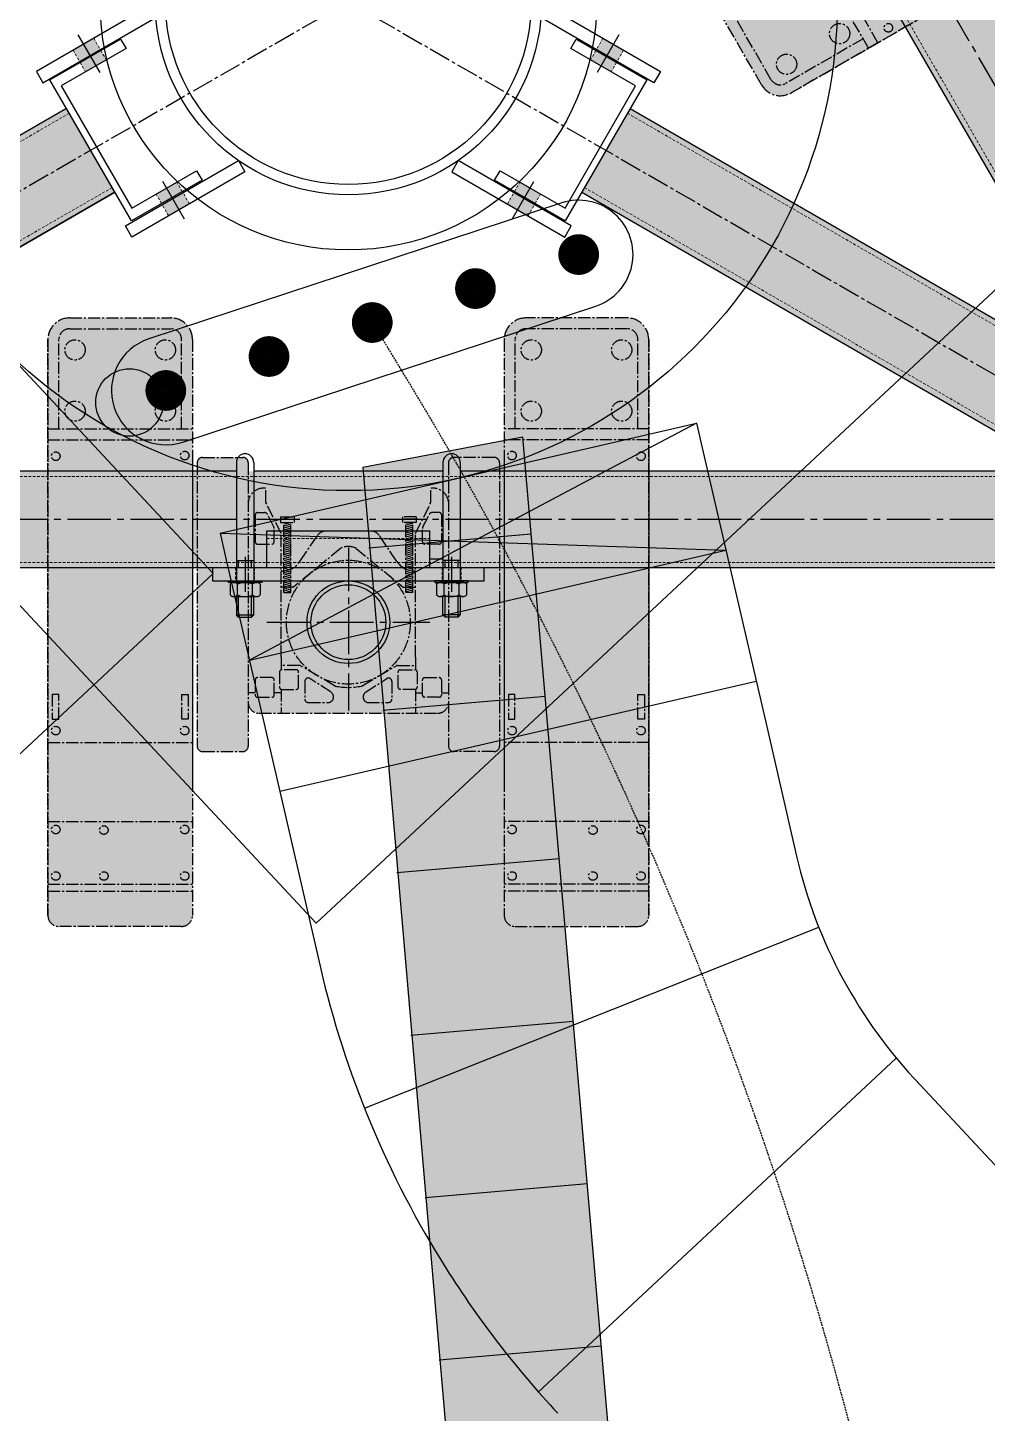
# Model space of a CAD drawing. Extents: x -408 to 1508121, y -29672 to 868845.
# Drawn here: x 1401767 to 1402651, y 373660 to 374936 of the extents above; entities that cross this region are included whole.
import ezdxf

# ---------------------------------------------------------------- set-up
doc = ezdxf.new("R2010")
doc.units = 0
doc.header["$MEASUREMENT"] = 0
for name, pattern in [('CENTER2', [16.875, 11.25, -1.875, 1.875, -1.875]), ('CENTRE', [58, 40, -6, 6, -6]), ('HIDDEN2', [4, 2.5, -1.5]), ('HIDDEN3', [2.3809999999999993, 1.586999999999999, -0.7940000000000002])]:
    doc.linetypes.add(name, pattern=pattern)
doc.layers.get('0').update_dxf_attribs({"lineweight": 25})
for name, color, linetype in [('Cable Ladder Exist', 7, 'Continuous'), ('Cable Ladder New', 2, 'Continuous'), ('Conc Exist', 7, 'Continuous'), ('EARTH', 6, 'Continuous'), ('Earth Bar', 2, 'Continuous'), ('ELEC', 1, 'CENTER2'), ('Hatch', 8, 'Continuous'), ('Poles Exist', 7, 'Continuous'), ('STEEL', 2, 'Continuous'), ('Steelwork centreline', 1, 'CENTRE'), ('Steelwork Exist', 7, 'Continuous'), ('Steelwork Hidden', 1, 'Continuous'), ('Steelwork New', 2, 'Continuous')]:
    doc.layers.add(name, color=color, linetype=linetype)
pattern_1 = [(255, (-12479.50001493878, -2438.904908980039), (1.690370196005869, -0.4529333289294116), [])]

# ---------------------------------------------------------------- blocks, each defined once
blk = doc.blocks.new('150W')
at = {"true_color": 0xffffff}
h = blk.add_hatch(color=7, dxfattribs=at)
h.dxf.hatch_style = 1
edge = h.paths.add_edge_path()
edge.add_line((541.7172776991501, 3455.199778345996), (394.3687897594646, 3427.120905472259))
edge.add_line((394.3687897594646, 3427.120905472259), (610.9081939416938, 918.4181370793376))
edge.add_arc((389.8854620316996, 876.2998277688748), 225.0000000002865, -47.001046445815575, 10.788986019323715, ccw=False)
edge.add_line((543.3320876078213, 711.7424423392513), (-1566.170489431591, -1255.328505255049))
edge.add_arc((-1310.426113471621, -1529.590814304014), 375.0000000000326, 132.9989535542008, 222.9989535541883)
edge.add_line((-1584.688422520645, -1785.335190263926), (-1042.608084508683, -2366.666469340096))
edge.add_line((-1042.608084508683, -2366.666469340096), (-932.9031608891672, -2264.368718956248))
edge.add_line((-932.9031608891672, -2264.368718956248), (-1474.983498901129, -1683.037439880136))
edge.add_arc((-1310.426113471854, -1529.59081430413), 224.9999999999589, 132.9989535541916, 222.9989535542234, ccw=False)
edge.add_line((-1463.872739047743, -1365.033428874798), (645.6298379919026, 602.0375187199097))
edge.add_arc((389.8854620321654, 876.2998277687584), 374.9999999997888, 312.9989535541869, 370.7889860194042)
edge.add_line((758.2566818813792, 946.4970099532512), (541.7172776991501, 3455.199778345996))
at = {"layer": 'Cable Ladder New'}
blk.add_lwpolyline([(541.7172776991501, 3455.199778345996), (394.3687897594646, 3427.120905472259), (610.9081939416938, 918.4181370793376, -0.2576403840878372), (543.3320876080542, 711.7424423393095), (-1566.170489431359, -1255.328505255049, 0.4142135623731149), (-1584.688422520645, -1785.335190263926), (-1042.608084508683, -2366.666469340096), (-932.9031608891672, -2264.368718956248), (-1474.983498901129, -1683.037439880077, -0.4142135623730394), (-1463.872739047743, -1365.033428874798), (645.6298379916698, 602.0375187197933, 0.2576403840879355), (758.2566818813792, 946.4970099531348)], format="xyb", close=True, dxfattribs=at)
for points in [[(549.4275008353869, 3365.873504467599), (399.9831724858377, 3352.974174093863)], [(562.3268312092404, 3216.429176117934), (412.8825028594583, 3203.529845744081)], [(575.2261615828611, 3066.984847768152), (425.7818332330788, 3054.085517394415)], [(588.1254919567144, 2917.54051941837), (438.6811636069324, 2904.641189044634)], [(601.0248223303352, 2768.096191068704), (451.580493980553, 2755.19686069485)], [(613.9241527041884, 2618.651862718806), (464.4798243544063, 2605.752532345186)]]:
    blk.add_lwpolyline(points, dxfattribs=at)
blk = doc.blocks.new('hf')
at = {"true_color": 0xffffff}
h = blk.add_hatch(color=7, dxfattribs=at)
h.dxf.hatch_style = 1
h.paths.add_polyline_path([(845.939658399685, -423.2206440999196), (691.9603416068347, -334.3206440999085), (56.4500000032665, 766.4155562929216), (56.45000000330447, 944.2155562928057)])
h = blk.add_hatch(color=7, dxfattribs=at)
h.dxf.hatch_style = 1
h.paths.add_polyline_path([(-908.8084794548922, -473.3743813241453), (-864.3584794548951, -550.3640397205745), (-214.8394266167066, -175.3640397206648), (-259.2894266167044, -98.37438132423607)])
h = blk.add_hatch(color=7, dxfattribs=at)
h.dxf.hatch_style = 1
h.paths.add_polyline_path([(864.3584794549043, -550.3640397205603), (908.8084794548996, -473.3743813241298), (259.2894266167188, -98.37438132420714), (214.8394266167245, -175.3640397206379)])
h = blk.add_hatch(color=7, dxfattribs=at)
h.dxf.hatch_style = 1
h.paths.add_polyline_path([(-789.4896583963858, -520.9949121928969), (-635.5103416035148, -432.0949121929224), (635.5103416036188, -432.0949121929216), (789.4896583963729, -520.9949121928969)])
at = {"layer": 'Hatch'}
h = blk.add_hatch(color=256, dxfattribs=at)
h.dxf.hatch_style = 1
h.paths.add_polyline_path([(-247.3516136956023, -55.05127983482089), (-253.3516136956023, -44.65897498941922), (-234.2990548123489, -33.65897498941921), (-228.2990548123489, -44.05127983482088)])
h = blk.add_hatch(color=256, dxfattribs=at)
h.dxf.hatch_style = 1
h.paths.add_polyline_path([(247.3516136956023, -55.05127983482089), (253.3516136956023, -44.65897498940466), (234.2990548123489, -33.65897498940468), (228.2990548123489, -44.05127983482088)])
h = blk.add_hatch(color=256, dxfattribs=at)
h.dxf.hatch_style = 1
h.paths.add_polyline_path([(-241.8516136956023, -64.57755927645485), (-246.8516136956023, -55.91730523861771), (-227.7990548123489, -44.91730523861771), (-222.7990548123489, -53.57755927645484)])
h = blk.add_hatch(color=256, dxfattribs=at)
h.dxf.hatch_style = 1
h.paths.add_polyline_path([(241.8516136956023, -64.57755927644759), (246.8516136956023, -55.91730523860314), (227.7990548123489, -44.91730523860314), (222.7990548123489, -53.57755927644757)])
h = blk.add_hatch(color=256, dxfattribs=at)
h.dxf.hatch_style = 1
h.paths.add_polyline_path([(-176.8516136956023, -177.1608617684396), (-171.8516136956023, -185.8211158062768), (-152.7990548123489, -174.8211158062768), (-157.7990548123489, -166.1608617684396)])
h = blk.add_hatch(color=256, dxfattribs=at)
h.dxf.hatch_style = 1
h.paths.add_polyline_path([(-171.3516136956022, -186.687141210059), (-165.3516136956023, -197.0794460554752), (-146.2990548123489, -186.0794460554753), (-152.2990548123489, -175.687141210059)])
h = blk.add_hatch(color=256, dxfattribs=at)
h.dxf.hatch_style = 1
h.paths.add_polyline_path([(171.3516136956022, -186.687141210059), (165.3516136956023, -197.079446055468), (146.2990548123489, -186.079446055468), (152.2990548123489, -175.687141210059)])
h = blk.add_hatch(color=256, dxfattribs=at)
h.dxf.hatch_style = 1
h.paths.add_polyline_path([(176.8516136956023, -177.1608617684251), (171.8516136956023, -185.8211158062695), (152.7990548123489, -174.8211158062695), (157.7990548123489, -166.1608617684251)])
h = blk.add_hatch(color=256, dxfattribs=at)
h.dxf.hatch_style = 1
h.paths.add_polyline_path([(-103.7499999999998, -532.9949121929106), (-103.7499999999998, -520.9949121929106), (-86.24999999999979, -520.9949121929106), (-86.24999999999979, -532.9949121929106)])
h = blk.add_hatch(color=256, dxfattribs=at)
h.dxf.hatch_style = 1
h.paths.add_polyline_path([(103.7500000000002, -532.9949121929106), (103.7500000000002, -520.9949121929106), (86.25000000000018, -520.9949121929106), (86.25000000000018, -532.9949121929106)])
blk.add_lwpolyline([(-908.8084794548922, -473.3743813241453), (-864.3584794548951, -550.3640397205745), (-214.8394266167066, -175.3640397206648), (-259.2894266167044, -98.37438132423607), (-908.8084794524268, -473.3743813292774)])
at = {"layer": 'Steelwork centreline'}
for p, q in [((7.3896e-12, 953.0898243858103), (825.4000000065698, -476.5449121929116)), ((-248.8253342539683, -30.49872095156752), (-227.3253342539683, -67.73781331430654)), ((248.8253342539829, -30.49872095156024), (227.3253342539829, -67.737813314292)), ((-150.8253342539683, -200.2397000933124), (-172.3253342539683, -163.0006077305879)), ((150.8253342539829, -200.2397000933124), (172.3253342539829, -163.0006077305806)), ((825.400000006557, -476.5449121929123), (-825.4000000065715, -476.5449121929086)), ((1.705e-13, -502.3949121929139), (1.705e-13, -652.3949121929139)), ((-94.99999999999979, -510.9949121929107), (-94.99999999999979, -542.9949121929106)), ((95.00000000000021, -510.9949121929107), (95.00000000000021, -542.9949121929106)), ((-74.9999999999998, -571.0449121929136), (75.0000000000002, -571.0449121929136))]:
    blk.add_line(p, q, dxfattribs=at)
at = {"layer": 'Steelwork centreline', "ltscale": 0.5}
for p, q in [((0, 0), (-959.416215913312, -553.9192105224356)), ((0, 7.276000000000001e-12), (959.4162159132976, -553.9192105224392))]:
    blk.add_line(p, q, dxfattribs=at)
at = {"layer": 'Steelwork Exist'}
for p, q in [((-106.1442287016832, -534.4949121303955), (-83.85577129828724, -534.4949121303955)), ((106.1442287016836, -534.4949121303955), (83.85577129828764, -534.4949121303955)), ((-108.8499999999765, -535.9949120928809), (-108.8499999999765, -545.994912167896)), ((-105.3874999999823, -547.4952112090118), (-84.61249999998816, -547.4952112090118)), ((-101.9249999999881, -545.994912167896), (-101.9249999999881, -535.9949120928809)), ((-88.07499999998232, -545.9949121679106), (-88.07499999998232, -535.9949120928809)), ((-81.14999999999398, -535.9949120928809), (-81.14999999999398, -545.9949121679106)), ((81.14999999999438, -535.9949120928809), (81.14999999999438, -545.9949121679106)), ((105.3874999999827, -547.4952112090118), (84.61249999998853, -547.4952112090118)), ((88.07499999998274, -545.9949121679106), (88.07499999998274, -535.9949120928809)), ((101.9249999999885, -545.994912167896), (101.9249999999885, -535.9949120928809)), ((108.8499999999769, -535.9949120928809), (108.8499999999769, -545.994912167896))]:
    blk.add_line(p, q, dxfattribs=at)
for points in [[(-79.6500000374797, -532.9949121929106), (-79.6500000374797, -534.4949121303955), (-110.3499999624908, -534.4949121303955), (-110.3499999624908, -532.9949121929106), (-79.6500000374797, -532.9949121929106)], [(79.65000003748011, -532.9949121929106), (79.65000003748011, -534.4949121303955), (110.3499999624911, -534.4949121303955), (110.3499999624911, -532.9949121929106), (79.65000003748011, -532.9949121929106)]]:
    blk.add_lwpolyline(points, dxfattribs=at)
for centre, radius, start, end in [((-105.3874999999823, -539.2402681087128), 4.745655056927732, 43.14589181999884, 136.854108180001), ((-94.99999999999979, -551.2301208445874), 16.73520871419834, 65.55634096349782, 114.4436590365021), ((-84.61249999998816, -539.2402681087128), 4.745655056926849, 43.14589181999884, 136.854108180001), ((84.61249999998853, -539.2402681087128), 4.745655056926849, 43.14589181999884, 136.854108180001), ((95.00000000000021, -551.2301208445874), 16.73520871419834, 65.55634096349782, 114.4436590365021), ((105.3874999999827, -539.2402681087128), 4.745655056927732, 43.14589181999884, 136.854108180001), ((-105.3874999999823, -542.7495561520786), 4.745655056927732, 223.1458918199988, 316.8541081800011), ((-94.99999999999979, -530.759703416204), 16.73520871419808, 245.5563409634978, 294.4436590365021), ((-84.61249999998816, -542.7495561520786), 4.745655056930011, 223.1458918199988, 316.8541081800011), ((84.61249999998853, -542.7495561520786), 4.745655056930011, 223.1458918199988, 316.8541081800011), ((95.00000000000021, -530.759703416204), 16.73520871419808, 245.5563409634978, 294.4436590365021), ((105.3874999999827, -542.7495561520786), 4.745655056927732, 223.1458918199988, 316.8541081800011)]:
    blk.add_arc(centre, radius, start, end, dxfattribs=at)
at = {"layer": 'Steelwork Hidden', "linetype": 'HIDDEN2', "lineweight": 13}
for p, q in [((56.45000000326536, 776.4155562929321), (700.6205956446863, -339.3206440999137)), ((-234.2990548123489, -33.65897498941921), (-228.2990548123489, -44.05127983482088)), ((234.2990548123489, -33.65897498940468), (228.2990548123489, -44.05127983482088)), ((-253.3516136956023, -44.65897498941922), (-247.3516136956023, -55.05127983482089)), ((-227.7990548123489, -44.91730523861771), (-222.7990548123489, -53.57755927645484)), ((227.7990548123489, -44.91730523860314), (222.7990548123489, -53.57755927644757)), ((253.3516136956023, -44.65897498940466), (247.3516136956023, -55.05127983482089)), ((-246.8516136956023, -55.91730523861771), (-241.8516136956023, -64.57755927645485)), ((246.8516136956023, -55.91730523860314), (241.8516136956023, -64.57755927644759)), ((-171.8516136956023, -185.8211158062768), (-176.8516136956023, -177.1608617684396)), ((-152.7990548123489, -174.8211158062768), (-157.7990548123489, -166.1608617684396)), ((-146.2990548123489, -186.0794460554753), (-152.2990548123489, -175.687141210059)), ((146.2990548123489, -186.079446055468), (152.2990548123489, -175.687141210059)), ((152.7990548123489, -174.8211158062695), (157.7990548123489, -166.1608617684251)), ((171.8516136956023, -185.8211158062695), (176.8516136956023, -177.1608617684251)), ((-165.3516136956023, -197.0794460554752), (-171.3516136956022, -186.687141210059)), ((165.3516136956023, -197.079446055468), (171.3516136956022, -186.687141210059)), ((644.1705956414731, -437.0949121929258), (-644.1705956413671, -437.0949121929258)), ((-75.0000000000289, -493.9532816325677), (75.0000000000002, -493.9532816325677)), ((791.8279269867053, -515.9949121928967), (-791.8279269865887, -515.9949121928967)), ((-103.7499999999998, -520.9949121929106), (-103.7499999999998, -532.9949121929106)), ((-86.24999999999979, -520.9949121929106), (-86.24999999999979, -532.9949121929106)), ((86.25000000000018, -520.9949121929106), (86.25000000000018, -532.9949121929106)), ((103.7500000000002, -520.9949121929106), (103.7500000000002, -532.9949121929106))]:
    blk.add_line(p, q, dxfattribs=at)
for points in [[(-256.7894266166986, -102.7045083431439), (-906.3084794548922, -477.7045083430712)], [(256.7894266167132, -102.7045083431439), (906.3084794548922, -477.7045083430712)], [(-217.3394266167015, -171.033912701736), (-866.8584794549098, -546.0339127016632)], [(217.3394266167015, -171.0339127017287), (866.8584794549098, -546.0339127016487)]]:
    blk.add_lwpolyline(points, dxfattribs=at)
at = {"layer": 'Steelwork New'}
for p, q in [((425.7051708050673, 126.846839506659), (691.9603416068347, -334.3206440999086)), ((-102.9999999999998, -432.0949121929113), (-635.5103416035148, -432.0949121929224)), ((-102.9999999999998, -424.0949121929103), (-102.9999999999998, -532.9949121929106)), ((-87.00000000002892, -424.0949121929103), (-87.00000000002892, -532.9949121929106)), ((87.0000000000293, -424.0949121929103), (87.0000000000293, -532.9949121929106)), ((103.0000000000002, -424.0949121929103), (103.0000000000002, -532.9949121929106)), ((635.5103416036188, -432.0949121929216), (103, -432.0949121929106)), ((-75.0000000000289, -486.8822138206901), (75.0000000000002, -486.8822138206974)), ((-74.9999999999998, -520.9949121929106), (-75.0000000000289, -486.8822138206901)), ((75.0000000000002, -520.9949121929106), (75.0000000000002, -486.8822138206901)), ((-102.9999999999998, -520.9949121929112), (-789.4896583963858, -520.9949121928969)), ((-102.9999999999998, -514.3949121929122), (-87.00000000002892, -514.3949121929122)), ((-100.9999999999998, -520.9949121929106), (-100.9999999999998, -514.3949121929122)), ((-89.00000000002892, -520.9949121929106), (-89.00000000002892, -514.3949121929122)), ((87.0000000000293, -512.9949121929106), (75.0000000000002, -512.9949121929106)), ((103.0000000000002, -514.3949121929122), (87.0000000000293, -514.3949121929122)), ((89.00000000002932, -520.9949121929106), (89.00000000002932, -514.3949121929122)), ((101.0000000000002, -520.9949121929106), (101.0000000000002, -514.3949121929122)), ((789.4896583964924, -520.9949121928969), (103, -520.9949121929112)), ((-102.9999999999998, -547.4949121303956), (-102.9999999999998, -564.3949121929122)), ((-100.9999999999998, -566.3949121929122), (-100.9999999999707, -547.4952112090118)), ((-88.99999999999979, -566.3949121929122), (-88.99999999999979, -547.4952112090118)), ((-86.99999999999979, -564.3949121929122), (-86.99999999999979, -547.4949121303956)), ((87.00000000000021, -564.3949121929122), (87.00000000000021, -547.4949121303956)), ((89.00000000000018, -566.3949121929122), (89.00000000000018, -547.4952112090118)), ((101.0000000000002, -566.3949121929122), (100.9999999999711, -547.4952112090118)), ((103.0000000000002, -547.4949121303956), (103.0000000000002, -564.3949121929122)), ((-100.9999999999998, -566.3949121929122), (-102.9999999999998, -564.3949121929122)), ((-102.9999999999998, -564.3949121929122), (-86.99999999999979, -564.3949121929122)), ((-100.9999999999998, -566.3949121929122), (-88.99999999999979, -566.3949121929122)), ((-86.99999999999979, -564.3949121929122), (-88.99999999999979, -566.3949121929122)), ((87.00000000000021, -564.3949121929122), (89.00000000000018, -566.3949121929122)), ((103.0000000000002, -564.3949121929122), (87.00000000000021, -564.3949121929122)), ((101.0000000000002, -566.3949121929122), (89.00000000000018, -566.3949121929122)), ((101.0000000000002, -566.3949121929122), (103.0000000000002, -564.3949121929122))]:
    blk.add_line(p, q, dxfattribs=at)
for points in [[(-287.1266044431976, -64.15897498941922), (-281.1266044431977, -74.55127983482089), (-177.2035559890646, -14.55127983482089), (-183.2035559890646, -4.15897498941922)], [(287.1266044431976, -64.15897498940465), (281.1266044431977, -74.55127983482089), (177.2035559890646, -14.55127983482089), (183.2035559890646, -4.158974989404669)], [(-264.3682741939994, -77.57755927645483), (-199.3682741939992, -190.1608617684395), (-139.6125213328632, -155.6608617684396), (-134.6125213328632, -164.3211158062768), (-199.5644266167073, -201.8211158062768), (-274.5644266167074, -71.9173052386177), (-209.6125213328633, -34.4173052386177), (-204.6125213328632, -43.07755927645485)], [(199.3682741939992, -190.1608617684251), (264.3682741939994, -77.57755927644756), (204.6125213328778, -43.07755927644757), (209.6125213328778, -34.41730523860315), (274.5644266167074, -71.91730523860315), (199.5644266167073, -201.8211158062695), (134.6125213328777, -164.3211158062695), (139.6125213328778, -155.6608617684251)], [(-199.1266044431976, -216.5794460554753), (-205.1266044431977, -206.187141210059), (-101.2035559890646, -146.187141210059), (-95.2035559890646, -156.5794460554752)], [(199.1266044431976, -216.579446055468), (205.1266044431977, -206.187141210059), (101.2035559890646, -146.187141210059), (95.2035559890646, -156.579446055468)], [(125.0000000000002, -520.9949121929106), (-124.9999999999998, -520.9949121929106), (-124.9999999999998, -532.9949121929106), (125.0000000000002, -532.9949121929106)]]:
    blk.add_lwpolyline(points, close=True, dxfattribs=at)
for points in [[(-259.2894266166986, -98.37438132423269), (-908.8084794548922, -473.3743813241453)], [(259.2894266167132, -98.37438132422541), (908.8084794548922, -473.3743813241453)], [(-214.8394266167015, -175.3640397206618), (-864.3584794548951, -550.3640397205745)], [(214.8394266167015, -175.3640397206545), (864.3584794548951, -550.3640397205745)], [(87.0000000000293, -432.0949121929106), (-87.00000000002892, -432.0949121929113)]]:
    blk.add_lwpolyline(points, dxfattribs=at)
for centre, radius in [((0, 3.638e-12), 177.8), ((0, 3.638e-12), 168.3), ((1.99e-13, -571.0449121929136), 38.05), ((1.99e-13, -571.0449121929136), 34.45)]:
    blk.add_circle(centre, radius, dxfattribs=at)
for centre in [(-95.00000000002892, -424.0949121929103), (95.0000000000293, -424.0949121929103)]:
    blk.add_arc(centre, 8, 0, 180, dxfattribs=at)
blk = doc.blocks.new('*U255')
at = {"true_color": 0xffffff}
h = blk.add_hatch(color=7, dxfattribs=at)
h.dxf.hatch_style = 1
edge = h.paths.add_edge_path()
edge.add_line((-332.7066466859715, 276.4412483093329), (-862.7066466859714, 276.4412483093329))
edge.add_arc((-862.7066466859714, 266.4412483093329), 10, 90, 180)
edge.add_line((-872.7066466859714, 266.4412483093329), (-872.7066466859714, 153.4412483093329))
edge.add_arc((-862.7066466859714, 153.4412483093329), 10, 180, 270)
edge.add_line((-862.7066466859714, 143.4412483093328), (-332.7066466859715, 143.4412483093328))
edge.add_arc((-332.7066466859715, 163.4412483093329), 20, 270, 360)
edge.add_line((-312.7066466859715, 163.4412483093329), (-312.7066466859715, 256.4412483093329))
edge.add_arc((-332.7066466859715, 256.4412483093329), 20, 0, 90)
h = blk.add_hatch(color=7, dxfattribs=at)
h.dxf.hatch_style = 1
edge = h.paths.add_edge_path()
edge.add_line((-446.0885262970286, 139.1153693262022), (-706.7968293869808, 139.1153693262022))
edge.add_arc((-706.7968293869808, 134.1153693262022), 5, 90, 180)
edge.add_line((-711.7968293869808, 134.1153693262022), (-711.7968293869808, 97.1153693262022))
edge.add_arc((-706.7968293869808, 97.1153693262022), 5, 180, 270)
edge.add_line((-706.7968293869808, 92.1153693262022), (-666.5837014428863, 92.1153693262022))
edge.add_arc((-666.583701443008, 82.11536932649622), 9.99999999970597, 89.99999999930237, 179.9974358599911)
edge.add_line((-676.5837014326997, 82.11581685335246), (-676.5837014326997, -82.11582135241598))
edge.add_arc((-666.5841534486977, -82.11582135241598), 9.999547984002104, 180.0000000000001, 270.0025899196011)
edge.add_line((-666.5837014428863, -92.1153693262022), (-706.7968293869808, -92.1153693262022))
edge.add_arc((-706.7968293869808, -97.1153693262022), 5, 90, 180)
edge.add_line((-711.7968293869808, -97.1153693262022), (-711.7968293869808, -134.1153693262022))
edge.add_arc((-706.7968293869808, -134.1153693262022), 5, 180, 270)
edge.add_line((-706.7968293869808, -139.1153693262022), (-446.0885262970286, -139.1153693262022))
edge.add_arc((-446.0885262970286, -134.1153693262022), 5, 270, 360)
edge.add_line((-441.0885262970286, -134.1153693262022), (-441.0885262970286, -97.1153693262022))
edge.add_arc((-446.0885262970286, -97.1153693262022), 5, 0, 90)
edge.add_line((-446.0885262970286, -92.1153693262022), (-481.9074327716688, -92.11536932617183))
edge.add_arc((-483.562393213261, -78.04116031827297), 14.1711768481399, 276.7065086065166, 368.5758282112092)
edge.add_line((-469.5496589279336, -75.92797998756993), (-482.6034682748312, -75.9279799873475))
edge.add_line((-482.6034682748312, -75.9279799873475), (-511.1367397224703, -61.83331205439754))
edge.add_line((-511.1367397224703, -61.83331205439754), (-545.516775590152, -61.83331205439754))
edge.add_arc((-525.4818612282731, -61.18088892583221), 20.04553440112059, 124.14569243126351, 181.8651383306969, ccw=False)
edge.add_line((-536.7334032615287, -44.59094464321345), (-513.2378649284828, -28.67530617603916))
edge.add_arc((-518.8645265931723, -20.36891965548211), 10.03271541098321, 304.1133129720614, 359.9000611521219)
edge.add_arc((-12189.23337541665, -0.0127187310044761), 11680.41931751228, 359.9000611521219, 360.1000636260545)
edge.add_arc((-527.66162601415, 15.69275943016178), 19.40593010181404, 13.99677610861405, 41.98984976492545)
edge.add_line((-513.2379093257337, 28.67530617603524), (-536.7334032611278, 44.59094464295775))
edge.add_arc((-525.5027205288199, 61.17026306462722), 20.02503518001577, 178.102532482827, 235.88663675663952, ccw=False)
edge.add_line((-545.516775590152, 61.83331205439754), (-511.1367397224703, 61.83331205439754))
edge.add_line((-511.1367397224703, 61.83331205439754), (-482.6034682748312, 75.9279799873475))
edge.add_line((-482.6034682748312, 75.9279799873475), (-469.5496589279673, 75.9279799873475))
edge.add_arc((-483.5623932132608, 78.0411603182731), 14.17117684813971, 351.4241717878807, 443.2934913934836)
edge.add_line((-481.9074327716688, 92.11536932617183), (-446.0885262970286, 92.1153693262022))
edge.add_arc((-446.088526297033, 97.11536932620643), 5.000000000004233, 270.0000000000495, 359.9999999999515)
edge.add_line((-441.0885262970286, 97.1153693262022), (-441.0885262970286, 134.1153693262022))
edge.add_arc((-446.0885262970286, 134.1153693262022), 5, 0, 90)
h = blk.add_hatch()
h.set_pattern_fill('_USER', color=256, scale=1.75, angle=255, pattern_type=0)
h.set_pattern_definition(pattern_1)
h.paths.add_polyline_path([(-500.8611339541557, 52.7888820877124), (-565.245125746721, 52.7888820877124), (-565.245125746721, 59.48338667719509), (-500.8611339541557, 59.48338667719509)])
h = blk.add_hatch()
h.set_pattern_fill('_USER', color=256, scale=1.75, angle=255, pattern_type=0)
h.set_pattern_definition(pattern_1)
h.paths.add_polyline_path([(-500.8611339541557, -52.7888820877124), (-565.245125746721, -52.7888820877124), (-565.245125746721, -59.48338667719509), (-500.8611339541557, -59.48338667719509)])
h = blk.add_hatch(color=7, dxfattribs=at)
h.dxf.hatch_style = 1
edge = h.paths.add_edge_path()
edge.add_line((-332.7066466859715, -143.4412483093328), (-862.7066466859714, -143.4412483093328))
edge.add_arc((-862.7066466859714, -153.4412483093329), 10, 90, 180)
edge.add_line((-872.7066466859714, -153.4412483093329), (-872.7066466859714, -266.4412483093329))
edge.add_arc((-862.7066466859714, -266.4412483093329), 10, 180, 270)
edge.add_line((-862.7066466859714, -276.4412483093329), (-332.7066466859715, -276.4412483093329))
edge.add_arc((-332.7066466859715, -256.4412483093329), 20, 270, 360)
edge.add_line((-312.7066466859715, -256.4412483093329), (-312.7066466859715, -163.4412483093329))
edge.add_arc((-332.7066466859715, -163.4412483093329), 20, 0, 90)
for p, q in [((-840.1391144060934, 276.4412483093329), (-840.1391144060934, 143.4412483093328)), ((-833.7055040693549, 276.4412483093329), (-833.7055040693549, 143.4412483093328)), ((-776.0874149192996, 276.4412483093329), (-776.0874149192996, 143.4412483093328)), ((-703.3556432265495, 276.4412483093329), (-703.3556432265495, 143.4412483093328)), ((-424.8595786234536, 276.4412483093329), (-424.8595786234536, 143.4412483093328)), ((-414.8595786234536, 276.4412483093329), (-414.8595786234536, 143.4412483093328)), ((-414.8595786234536, 266.441248309362), (-332.7066466859715, 266.4412483093329)), ((-322.7066466859715, 256.4412483093329), (-322.7066466859715, 163.4412483093329)), ((-414.8595786234536, 153.441248309362), (-332.7066466859715, 153.4412483093329)), ((-442.8685123504136, 143.4412483093038), (-742.5447810215289, 143.4412483093328)), ((-711.7947045865174, 134.1153693262022), (-711.7947045865174, 97.1153693262022)), ((-446.0864014965655, 139.1153693262022), (-706.7947045865174, 139.1153693262022)), ((-441.0864014965653, 134.1153693262022), (-441.0864014965653, 97.1153693262022)), ((-446.0864014965655, 92.1153693262022), (-706.7947045865174, 92.1153693262022)), ((-657.7505694092423, 85.68155152793044), (-657.7505694092423, 92.1153693262022)), ((-520.830650124949, 83.68155152793042), (-520.830650124949, 70.2002534295898)), ((-493.8206322870855, 85.68155152793044), (-518.8306501249488, 85.68155152793044)), ((-491.8206322870855, 83.68155152793042), (-491.8206322870855, 77.0939938496158)), ((-657.7505694092423, 61.83331205439754), (-657.7505694092423, 68.2002534295898)), ((-518.8306501249488, 68.2002534295898), (-506.4058328237033, 68.2002534295898)), ((-511.1346149220071, 61.83331205439754), (-482.6013434743682, 75.9279799873475)), ((-505.0455499073314, 68.52637415268691), (-493.4603493707427, 74.4201145727129)), ((-482.6013434743682, 75.9279799873475), (-469.5475341275041, 75.9279799873475)), ((-654.4667174678642, 61.83331205439754), (-676.5824966475658, 61.83331205439754)), ((-624.8986425822541, 61.83331205439754), (-636.5600700311652, 61.83331205439754)), ((-632.4510826484355, 45.19958248708279), (-632.4510826484355, 61.83331205439754)), ((-624.8986425822541, 61.83331205439754), (-511.1346149220071, 61.83331205439754)), ((-565.245125746721, 59.48338667719509), (-500.8611339541557, 59.48338667719509)), ((-565.245125746721, 59.48338667719509), (-565.245125746721, 52.78888208768328)), ((-565.245125746721, 52.78888208768328), (-500.8611339541557, 52.78888208768328)), ((-560.5146507896887, 50.54071163828485), (-560.5146507896887, 61.83331205439754)), ((-560.5146507896887, 50.54071163828485), (-560.5146507896887, 61.83331205439754)), ((-545.5146507896889, 61.1495455406839), (-545.5146507896889, 61.83331205439754)), ((-545.5146507896889, 61.1495455406839), (-545.5146507896889, 61.83331205439754)), ((-500.8611339541557, 62.48338667719509), (-500.8611339541557, 49.78888208768331)), ((-495.8611339541557, 62.48338667719509), (-500.8611339541557, 62.48338667719509)), ((-497.8611339541557, 62.48338667719509), (-497.8611339541557, 49.78888208768331)), ((-495.8611339541557, 62.48338667719509), (-495.8611339541557, 49.78888208768331)), ((-647.1434730507779, 40.019498990383), (-663.5830543745133, 40.01949899035389)), ((-651.2436895346791, 12.6880898400268), (-632.7269406668374, 44.18600741471164)), ((-524.7605199370473, 7.087493351195008), (-560.5146507896887, 50.54071163828485)), ((-536.7312784606647, 44.59094464295775), (-513.2357401280196, 28.67530617603916)), ((-495.8611339541557, 49.78888208768331), (-500.8611339541557, 49.7888820876542)), ((-657.2088868728778, 15.82868535025045), (-644.5572600783952, 35.4991363818117)), ((-651.2436895346791, -12.68808984005591), (-632.7269406668374, -44.18600741471164)), ((-524.7605199370473, -7.087493351195008), (-560.5146507896887, -50.54071163828485)), ((-657.2088868728778, -15.82868535025045), (-644.5572600783952, -35.4991363818117)), ((-536.7312784606647, -44.59094464295775), (-513.2357401280196, -28.67530617603916)), ((-647.1434730507779, -40.019498990383), (-663.5830543745133, -40.01949899035389)), ((-632.4510826484355, -45.19958248708279), (-632.4510826484355, -61.83331205439754)), ((-560.5146507896887, -50.54071163828485), (-560.5146507896887, -61.83331205439754)), ((-500.8611339541557, -62.48338667719509), (-500.8611339541557, -49.78888208768331)), ((-495.8611339541557, -49.78888208768331), (-500.8611339541557, -49.7888820876542)), ((-497.8611339541557, -62.48338667719509), (-497.8611339541557, -49.78888208768331)), ((-495.8611339541557, -62.48338667719509), (-495.8611339541557, -49.78888208768331)), ((-654.4667174678642, -61.83331205439754), (-676.5824966475658, -61.83331205439754)), ((-657.7505694092423, -61.83331205439754), (-657.7505694092423, -68.2002534295898)), ((-624.8986425822541, -61.83331205439754), (-636.5600700311652, -61.83331205439754)), ((-624.8986425822541, -61.83331205439754), (-511.1346149220071, -61.83331205439754)), ((-565.245125746721, -52.78888208768328), (-500.8611339541557, -52.78888208768328)), ((-565.245125746721, -59.48338667719509), (-565.245125746721, -52.78888208768328)), ((-565.245125746721, -59.48338667719509), (-500.8611339541557, -59.48338667719509)), ((-545.5146507896889, -61.1495455406839), (-545.5146507896889, -61.83331205439754)), ((-511.1346149220071, -61.83331205439754), (-482.6013434743682, -75.9279799873475)), ((-495.8611339541557, -62.48338667719509), (-500.8611339541557, -62.48338667719509)), ((-520.830650124949, -83.68155152793042), (-520.830650124949, -70.2002534295898)), ((-518.8306501249488, -68.2002534295898), (-506.4058328237033, -68.2002534295898)), ((-505.0455499073314, -68.52637415268691), (-493.4603493707427, -74.4201145727129)), ((-482.6013434743682, -75.9279799873475), (-469.5475341275041, -75.9279799873475)), ((-657.7505694092423, -85.68155152793044), (-657.7505694092423, -92.1153693262022)), ((-493.8206322870855, -85.68155152793044), (-518.8306501249488, -85.68155152793044)), ((-491.8206322870855, -83.68155152793042), (-491.8206322870855, -77.0939938496158)), ((-711.7947045865174, -134.1153693262022), (-711.7947045865174, -97.1153693262022)), ((-446.0864014965655, -92.1153693262022), (-706.7947045865174, -92.1153693262022)), ((-441.0864014965653, -134.1153693262022), (-441.0864014965653, -97.1153693262022)), ((-446.0864014965655, -139.1153693262022), (-706.7947045865174, -139.1153693262022)), ((-840.1391144060934, -276.4412483093329), (-840.1391144060934, -143.4412483093328)), ((-833.7055040693549, -276.4412483093329), (-833.7055040693549, -143.4412483093328)), ((-776.0874149192996, -276.4412483093329), (-776.0874149192996, -143.4412483093328)), ((-442.8685123504136, -143.4412483093038), (-742.5447810215289, -143.4412483093328)), ((-703.3556432265495, -276.4412483093329), (-703.3556432265495, -143.4412483093328)), ((-424.8595786234536, -276.4412483093329), (-424.8595786234536, -143.4412483093328)), ((-414.8595786234536, -276.4412483093329), (-414.8595786234536, -143.4412483093328)), ((-414.8595786234536, -153.441248309362), (-332.7066466859715, -153.4412483093329)), ((-322.7066466859715, -256.4412483093329), (-322.7066466859715, -163.4412483093329)), ((-414.8595786234536, -266.441248309362), (-332.7066466859715, -266.4412483093329)), ((-442.8685123504136, -276.4412483093038), (-742.5447810215289, -276.4412483093329))]:
    blk.add_line(p, q)
for points in [[(-872.7066466859714, 266.4412483093329, -0.4142135623730951), (-862.7066466859714, 276.4412483093329), (-332.7066466859715, 276.4412483093329), (-862.7066466859714, 276.4412483093329), (-332.7066466859715, 276.4412483093329, -0.4142135623730951), (-312.7066466859715, 256.4412483093329), (-312.7066466859715, 163.4412483093329, -0.4142135623730951), (-332.7066466859715, 143.4412483093328), (-862.7066466859714, 143.4412483093328, -0.4142135623730951), (-872.7066466859714, 153.4412483093329)], [(-661.7749665230684, 83.68155152793042), (-661.7749665230684, 70.2002534295898, 0.4142135623730951), (-659.7749665230684, 68.2002534295898), (-645.7284717045432, 68.2002534295898, 0.4142135623730951), (-643.7284717045432, 70.2002534295898), (-643.7284717045432, 83.68155152793042, 0.4142135623730951), (-645.7284717045432, 85.68155152793044), (-659.7749665230684, 85.68155152793044, 0.4142135623730951)], [(-654.5366411587629, 61.30909316777252), (-654.5366411587629, 47.82779506943189, 0.4142135623730951), (-652.5366411587628, 45.82779506943189), (-638.4901463402375, 45.82779506943189, 0.4142135623730951), (-636.4901463402375, 47.82779506943189), (-636.4901463402375, 61.30909316777252, 0.4142135623730951), (-638.4901463402375, 63.30909316777251), (-652.5366411587628, 63.30909316777251, 0.4142135623730951)], [(-654.5366411587629, -61.30909316777252), (-654.5366411587629, -47.82779506943189, -0.4142135623730951), (-652.5366411587628, -45.82779506943189), (-638.4901463402375, -45.82779506943189, -0.4142135623730951), (-636.4901463402375, -47.82779506943189), (-636.4901463402375, -61.30909316777252, -0.4142135623730951), (-638.4901463402375, -63.30909316777251), (-652.5366411587628, -63.30909316777251, -0.4142135623730951)], [(-661.7749665230684, -83.68155152793042), (-661.7749665230684, -70.2002534295898, -0.4142135623730951), (-659.7749665230684, -68.2002534295898), (-645.7284717045432, -68.2002534295898, -0.4142135623730951), (-643.7284717045432, -70.2002534295898), (-643.7284717045432, -83.68155152793042, -0.4142135623730951), (-645.7284717045432, -85.68155152793044), (-659.7749665230684, -85.68155152793044, -0.4142135623730951)], [(-872.7066466859714, -266.4412483093329, 0.4142135623730951), (-862.7066466859714, -276.4412483093329), (-332.7066466859715, -276.4412483093329), (-862.7066466859714, -276.4412483093329), (-332.7066466859715, -276.4412483093329, 0.4142135623730951), (-312.7066466859715, -256.4412483093329), (-312.7066466859715, -163.4412483093329, 0.4142135623730951), (-332.7066466859715, -143.4412483093328), (-862.7066466859714, -143.4412483093328, 0.4142135623730951), (-872.7066466859714, -153.4412483093329)]]:
    blk.add_lwpolyline(points, format="xyb", close=True)
for points in [[(-682.0541925380702, 272.5120136884507), (-682.0541925380702, 266.5418082750402), (-659.1909152265171, 266.5418082750402), (-659.1909152265171, 272.5120136884507)], [(-682.0541925380702, 272.5120136884507), (-682.0541925380702, 266.5418082750402), (-659.1909152265171, 266.5418082750402), (-659.1909152265171, 272.5120136884507)], [(-682.0541925380702, 147.3704829302151), (-682.0541925380702, 153.3406883436255), (-659.1909152265171, 153.3406883436255), (-659.1909152265171, 147.3704829302151)], [(-682.0541925380702, 147.3704829302151), (-682.0541925380702, 153.3406883436255), (-659.1909152265171, 153.3406883436255), (-659.1909152265171, 147.3704829302151)], [(-682.0541925380702, -147.3704829302151), (-682.0541925380702, -153.3406883436255), (-659.1909152265171, -153.3406883436255), (-659.1909152265171, -147.3704829302151)], [(-682.0541925380702, -147.3704829302151), (-682.0541925380702, -153.3406883436255), (-659.1909152265171, -153.3406883436255), (-659.1909152265171, -147.3704829302151)], [(-682.0541925380702, -272.5120136884507), (-682.0541925380702, -266.5418082750402), (-659.1909152265171, -266.5418082750402), (-659.1909152265171, -272.5120136884507)], [(-682.0541925380702, -272.5120136884507), (-682.0541925380702, -266.5418082750402), (-659.1909152265171, -266.5418082750402), (-659.1909152265171, -272.5120136884507)]]:
    blk.add_lwpolyline(points, close=True)
for centre, radius in [((-826.2683315909699, 269.2595454424154), 3.954529108246788), ((-783.470479360828, 269.2595454424154), 3.954529108246788), ((-692.4990483639294, 269.2595454424154), 3.954529108246788), ((-440.0144312001529, 269.2595454424154), 3.954529108246788), ((-398.506260153069, 251.518461920321), 9.313590698272073), ((-342.1309995233778, 251.518461920321), 9.313590698272073), ((-826.2683315909699, 225.0559816169552), 3.954529108246788), ((-784.0483288646674, 225.0559816169552), 3.954529108246788), ((-398.506260153069, 168.3640346983447), 9.313590698272073), ((-342.1309995233778, 168.3640346983447), 9.313590698272073), ((-826.2683315909699, 150.6229511762503), 3.954529108246788), ((-783.470479360828, 150.6229511762503), 3.954529108246788), ((-692.4990483639294, 150.6229511762503), 3.954529108246788), ((-439.3831532214998, 150.6229511762503), 3.954529108246788), ((-592.7066466859712, 0), 57), ((-826.2683315909699, -150.6229511762503), 3.954529108246788), ((-783.470479360828, -150.6229511762503), 3.954529108246788), ((-692.4990483639294, -150.6229511762503), 3.954529108246788), ((-439.3831532214998, -150.6229511762503), 3.954529108246788), ((-398.506260153069, -168.3640346983447), 9.313590698272073), ((-342.1309995233778, -168.3640346983447), 9.313590698272073), ((-826.2683315909699, -225.0559816169552), 3.954529108246788), ((-784.0483288646674, -225.0559816169552), 3.954529108246788), ((-398.506260153069, -251.518461920321), 9.313590698272073), ((-342.1309995233778, -251.518461920321), 9.313590698272073), ((-826.2683315909699, -269.2595454424154), 3.954529108246788), ((-783.470479360828, -269.2595454424154), 3.954529108246788), ((-692.4990483639294, -269.2595454424154), 3.954529108246788), ((-440.0144312001529, -269.2595454424154), 3.954529108246788)]:
    blk.add_circle(centre, radius)
for centre, radius, start, end in [((-332.7066466859715, 256.4412483093329), 10, 0, 90), ((-332.7066466859715, 163.4412483093329), 10, 270, 0), ((-706.7947045865174, 134.1153693262022), 5, 90, 180), ((-446.0864014965655, 134.1153693262022), 5, 0, 90), ((-706.7947045865174, 97.1153693262022), 5, 180, 270), ((-666.581576642423, 82.11536932620218), 10, 90, 179.9973194892577), ((-483.5602684127978, 78.04116031827287), 14.17117684814001, 351.4241717887913, 83.29349139348301), ((-446.0864014965655, 97.1153693262022), 5, 270, 0), ((1586062.78368404, -2.2497260943e-06), 1586739.367385473, 179.9970348691381, 180.0029651308618), ((-518.8306501249488, 83.68155152793042), 2, 90, 180), ((-493.8206322870855, 83.68155152793042), 2, 0, 90), ((-494.8206322870856, 77.0939938496158), 3, 296.9638112957081, 0), ((-518.8306501249488, 70.2002534295898), 2, 180, 270), ((-506.4058328237033, 71.2002534295898), 3, 270, 296.9638112957081), ((-525.5146507896887, 61.1495455406839, -3.31276326e-08), 20, 180, 235.8866870304551), ((-525.5146507896887, 61.1495455406839, -3.31276326e-08), 20, 180, 235.8866870304551), ((-663.5830543745133, 37.019498990383), 3, 90, 179.9983637194614), ((-647.1434730507779, 37.019498990383), 3, 329.5499149481155, 90), ((-634.4510826484358, 45.19958248708279), 2, 329.5499149481155, 0), ((784365.0461301843, 5.146016750572016), 785031.6298316165, 179.997673700267, 179.9991093573394), ((-518.8297460403874, 20.38630173838464), 10, 0.0006737508038803, 55.98595212273631), ((-661.5168080572212, 18.92849232832668), 5.307258070952176, 197.3131889037044, 324.2627262238712), ((-1587248.196977413, -1.727783016307511), 1586739.367385473, 359.9993262525312, 0.0007985251532157001), ((-592.7066466859712, 0), 60, 168.3879029667359, 191.6120970332616), ((-649.5195475531098, 11.67451476768474), 2, 149.5499149505764, 168.3879029667359), ((-537.9804835526329, -2.91038e-11), 15.00000000001585, 331.8033291177296, 28.19667088227047), ((-649.5195475531098, -11.67451476768474), 2, 191.6120970332616, 210.4500850518844), ((-661.5168080572212, -18.92849232832668), 5.307258070952176, 35.73727377612459, 162.6868110949014), ((784365.0461301843, -5.146016750688432), 785031.6298316165, 180.0008906426606, 180.0023262997329), ((-518.8297016430467, -20.38630173832644), 10, 304.0140478772636, 359.9993262475286), ((-663.5830543745133, -37.019498990383), 3, 180.0016362805386, 270), ((-647.1434730507779, -37.019498990383), 3, 270, 30.45008505188445), ((-634.4510826484358, -45.19958248708279), 2, 0, 30.45008505188445), ((-525.5146507896887, -61.1495455406839, -3.31277144e-08), 20, 124.113312973478, 180), ((-518.8306501249488, -70.2002534295898), 2, 90, 180), ((-506.4058328237033, -71.2002534295898), 3, 63.03618870429187, 90), ((-494.8206322870856, -77.0939938496158), 3, 0, 63.03618870429187), ((-483.5602684127978, -78.04116031827287), 14.17117684814001, 276.706508606517, 8.575828211208632), ((-666.581576642423, -82.11536932620218), 10, 180.0026805124098, 270), ((-518.8306501249488, -83.68155152793042), 2, 180, 270), ((-493.8206322870855, -83.68155152793042), 2, 270, 0), ((-706.7947045865174, -97.1153693262022), 5, 90, 180), ((-446.0864014965655, -97.1153693262022), 5, 0, 90), ((-706.7947045865174, -134.1153693262022), 5, 180, 270), ((-446.0864014965655, -134.1153693262022), 5, 270, 0), ((-332.7066466859715, -163.4412483093329), 10, 0, 90), ((-332.7066466859715, -256.4412483093329), 10, 270, 0)]:
    blk.add_arc(centre, radius, start, end)
blk = doc.blocks.new('EARTHBAR')
at = {"layer": 'EARTH', "color": 7, "linetype": 'Continuous'}
blk.add_lwpolyline([(-1.42e-14, 1.000000000000007, 1), (-1.42e-14, -0.9999999999999928), (7.999999999999992, -0.9999999999999928, 1), (7.999999999999986, 1.000000000000007)], format="xyb", close=True, dxfattribs=at)
at = {"layer": 'EARTH', "color": 6, "linetype": 'Continuous', "const_width": 0.3725}
for points in [[(-0.1887500000011783, 7.1e-15, 1), (0.1887500000011499, 7.1e-15, 1)], [(1.81124999999882, 7.1e-15, 1), (2.188750000001157, 7.1e-15, 1)], [(3.811249999998828, 7.1e-15, 1), (4.188750000001157, 7.1e-15, 1)], [(5.811249999998826, 7.1e-15, 1), (6.188750000001158, 7.1e-15, 1)], [(7.811249999998826, 7.1e-15, 1), (8.188750000001157, 7.1e-15, 1)]]:
    blk.add_lwpolyline(points, format="xyb", close=True, dxfattribs=at)

msp = doc.modelspace()

# ---------------------------------------------------------------- linework, layer by layer
at = {"layer": 'Cable Ladder Exist'}
for p, q in [((1401944.551441127, 374470.4366127228), (1402383.017970289, 374571.6645871392)), ((1402383.040617946, 374571.6698157624), (1402304.553386709, 374530.057847728)), ((1402383.017970289, 374571.6645871392), (1402389.175549902, 374544.9931795915)), ((1402389.175549902, 374544.9931795915), (1402447.201972563, 374293.6531296633)), ((1402304.553386709, 374530.057847728), (1401971.568215295, 374353.5174335697)), ((1401944.551441127, 374470.4366127228), (1401949.92551842, 374447.1589265732)), ((1401944.574088785, 374470.4418413464), (1401963.213417667, 374469.8132791249)), ((1401963.213417667, 374469.8132791249), (1402410.034744458, 374454.7454079859)), ((1401949.92551842, 374447.1589265732), (1402003.446784042, 374215.3328556767)), ((1401971.568215295, 374353.5174335697), (1402410.034744458, 374454.7454079859)), ((1400797.13529917, 373369.2943144831), (1401938.04707347, 374433.211756219)), ((1402447.201972563, 374293.6531296633), (1402475.05316193, 374173.0163747983)), ((1402003.446784042, 374215.3328556767), (1402036.586632768, 374071.7884003822)), ((1402738.277869572, 373802.342561734), (1402584.410058481, 373967.3455878585)), ((1402588.44346107, 373963.020293125), (1402584.410525337, 373967.345087215))]:
    msp.add_line(p, q, dxfattribs=at)
for points in [[(1401938.04707347, 374433.211756219), (1401528.848057382, 374872.0239771426)], [(1401999.355339429, 374233.0548493135), (1402437.821868592, 374334.2828237298)], [(1402077.40045729, 373941.2208862793), (1402495.465302705, 374107.7171773174)], [(1402237.109732699, 373679.9539566721), (1402566.218898454, 373986.8532186712)]]:
    msp.add_lwpolyline(points, dxfattribs=at)
for centre, radius, start, end in [((1402913.859924986, 374274.3448035434), 450.354111533525, 193.0027154189735, 223.732172561969), ((1402913.519691093, 374274.244349214), 900.0000000002858, 192.9999999904171, 212.2804935394274), ((1402913.5196911, 374274.2443492197), 900.000000008989, 212.2804935394274, 222.9999999893256)]:
    msp.add_arc(centre, radius, start, end, dxfattribs=at)
at = {"layer": 'Conc Exist'}
msp.add_lwpolyline([(1401214.545494421, 374989.1303335175), (1402092.169936437, 375807.5283655148), (1402910.567968434, 374929.9039234994), (1402032.943526418, 374111.5058915021)], close=True, dxfattribs=at)
msp.add_lwpolyline([(1401828.34401824, 374330.9120021976), (1401830.412187729, 374328.6941619501)], dxfattribs=at)
at = {"layer": 'EARTH', "linetype": 'HIDDEN3'}
msp.add_lwpolyline([(1401739.647455834, 370310.2377410854, 0.3308767825568616), (1402084.543633262, 374664.2427284722, 1.144969523943014)], format="xyb", dxfattribs=at)
at = {"layer": 'Earth Bar'}
msp.add_circle((1401861.134762953, 374590.6805715118), 31.03775769829014, dxfattribs=at)
at = {"layer": 'Poles Exist'}
for radius in [449.9999999999803, 228.5, 228.5]:
    msp.add_circle((1402062.556731427, 374959.5171285082), radius, dxfattribs=at)

# ---------------------------------------------------------------- block references
at = {"layer": 'Cable Ladder New'}
msp.add_blockref('150W', (1401681.513697698, 371103.5770155105), dxfattribs=at)
at = {"layer": 'Earth Bar', "xscale": 50, "yscale": 50, "zscale": 50, "rotation": 18.22523699629021}
msp.add_blockref('EARTHBAR', (1401894.576756137, 374601.6920642453), dxfattribs=at)
at = {"layer": 'ELEC', "lineweight": -2}
for p, rotation in [((1402081.316334094, 374948.6862444705), 329.9999981257141), ((1402043.797109372, 374948.686278053), 209.9999981257141), ((1402062.556750816, 374981.1788630012), 89.99999812571397)]:
    msp.add_blockref('*U255', p, dxfattribs=dict(at, rotation=rotation))
at = {"layer": 'STEEL'}
msp.add_blockref('hf', (1402062.556731427, 374959.5171285083), dxfattribs=at)

doc.saveas('drawing.dxf')
